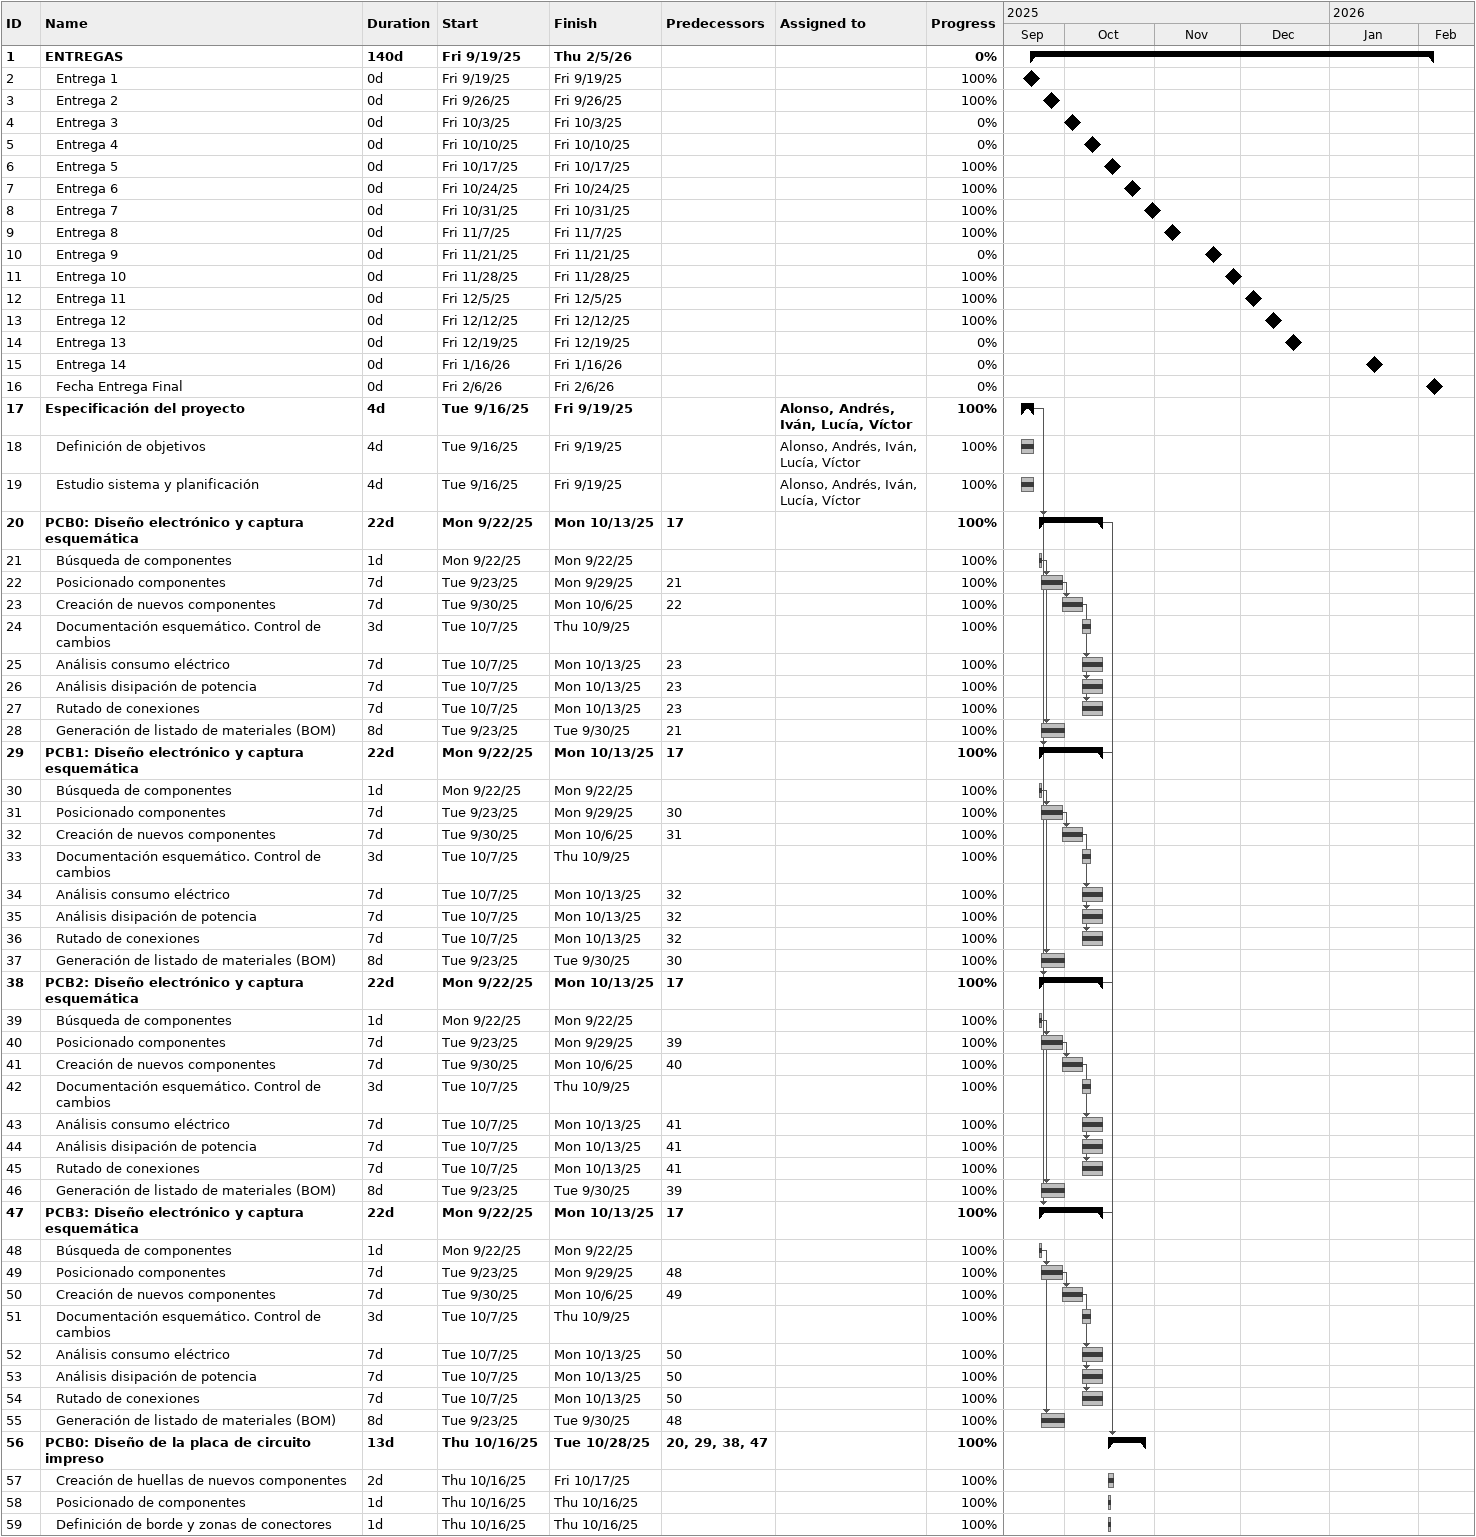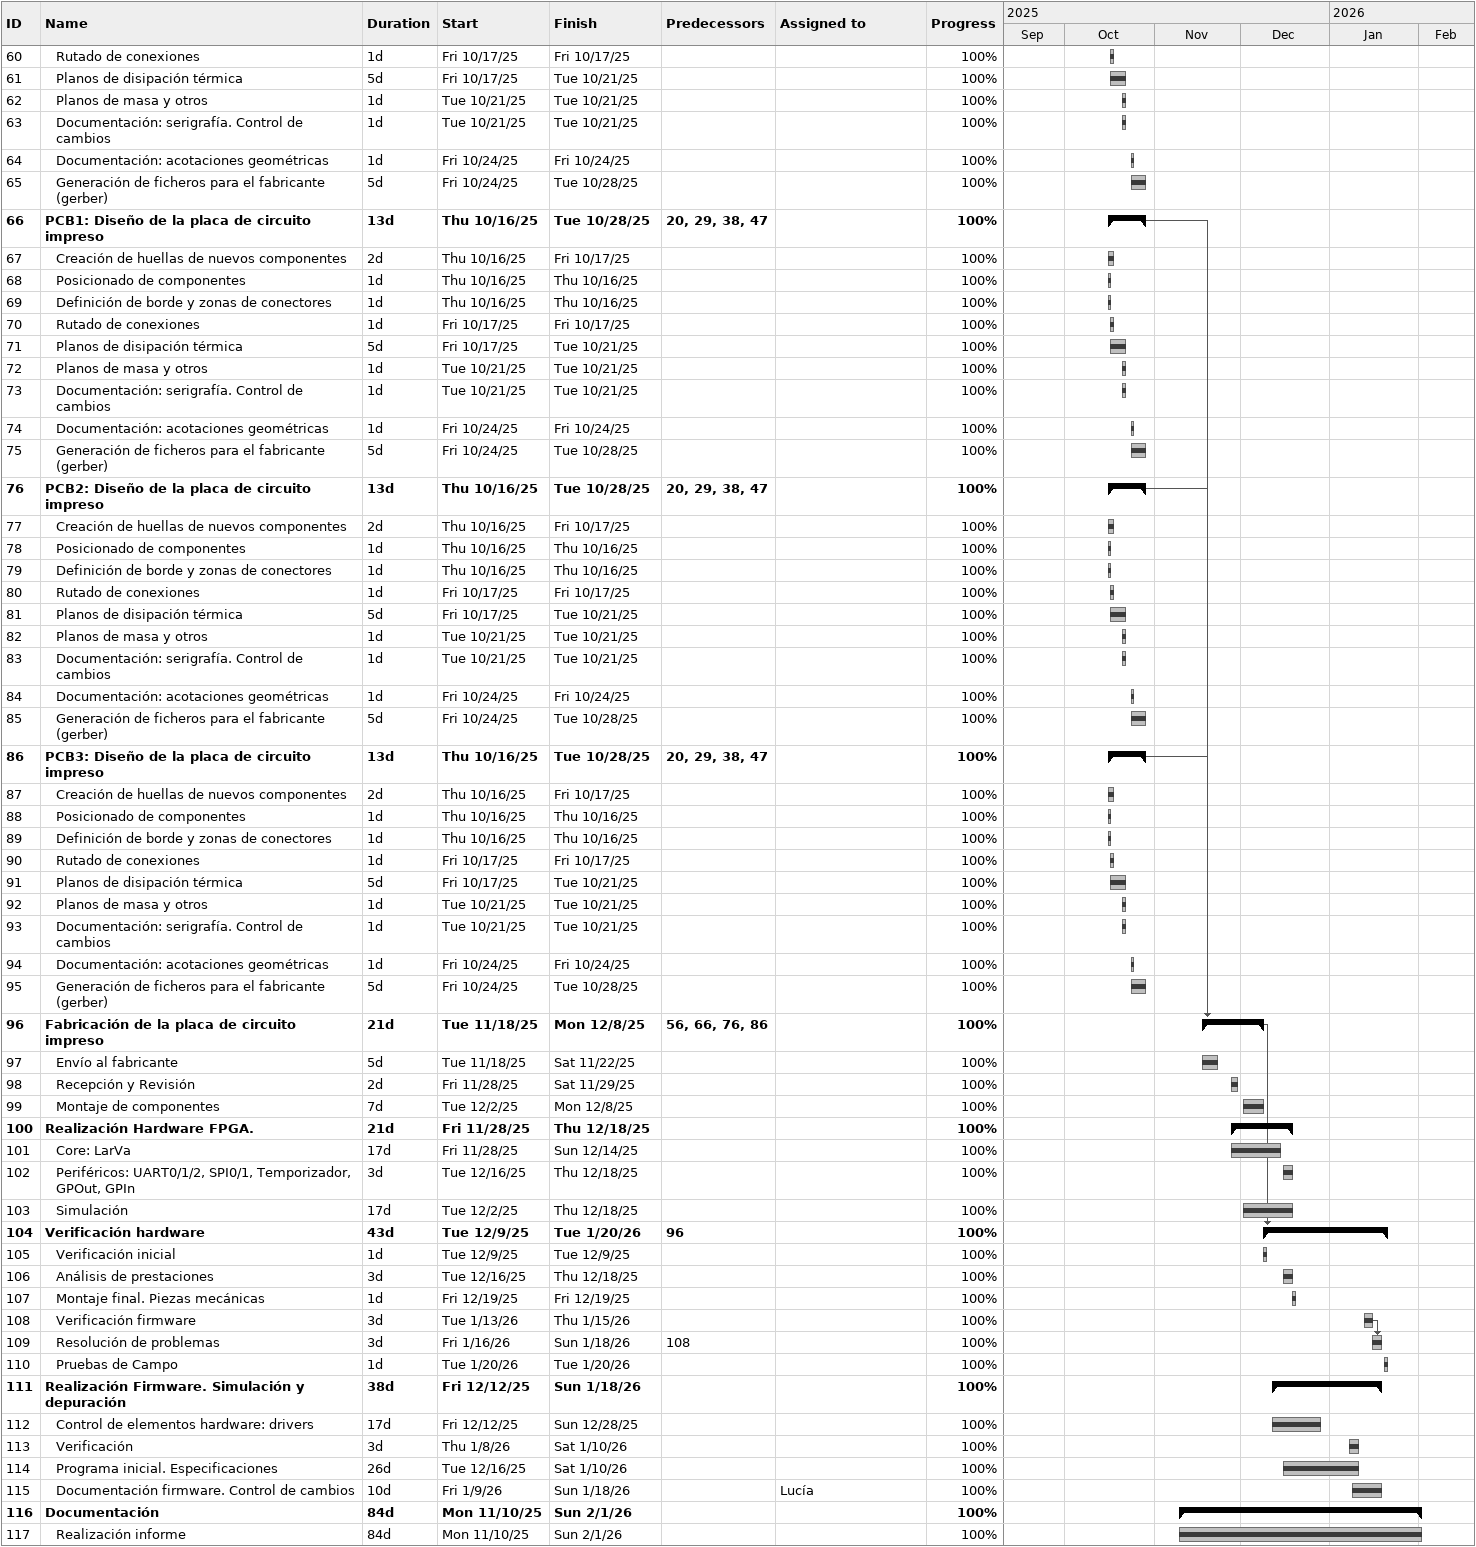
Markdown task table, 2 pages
| ID | Level | Task | Duration | Start | Finish | Predecessors | Resources | % complete |
|---|---|---|---|---|---|---|---|---|
| 1 | 1 | **ENTREGAS** | 140d | 2025-09-19 | 2026-02-05 |  |  | 0 |
| 2 | 2 | Entrega 1 | 0d | 2025-09-19 | 2025-09-19 |  |  | 100 |
| 3 | 2 | Entrega 2 | 0d | 2025-09-26 | 2025-09-26 |  |  | 100 |
| 4 | 2 | Entrega 3 | 0d | 2025-10-03 | 2025-10-03 |  |  | 0 |
| 5 | 2 | Entrega 4 | 0d | 2025-10-10 | 2025-10-10 |  |  | 0 |
| 6 | 2 | Entrega 5 | 0d | 2025-10-17 | 2025-10-17 |  |  | 100 |
| 7 | 2 | Entrega 6 | 0d | 2025-10-24 | 2025-10-24 |  |  | 100 |
| 8 | 2 | Entrega 7 | 0d | 2025-10-31 | 2025-10-31 |  |  | 100 |
| 9 | 2 | Entrega 8 | 0d | 2025-11-07 | 2025-11-07 |  |  | 100 |
| 10 | 2 | Entrega 9 | 0d | 2025-11-21 | 2025-11-21 |  |  | 0 |
| 11 | 2 | Entrega 10 | 0d | 2025-11-28 | 2025-11-28 |  |  | 100 |
| 12 | 2 | Entrega 11 | 0d | 2025-12-05 | 2025-12-05 |  |  | 100 |
| 13 | 2 | Entrega 12 | 0d | 2025-12-12 | 2025-12-12 |  |  | 100 |
| 14 | 2 | Entrega 13 | 0d | 2025-12-19 | 2025-12-19 |  |  | 0 |
| 15 | 2 | Entrega 14 | 0d | 2026-01-16 | 2026-01-16 |  |  | 0 |
| 16 | 2 | Fecha Entrega Final | 0d | 2026-02-06 | 2026-02-06 |  |  | 0 |
| 17 | 1 | **Especificación del proyecto** | 4d | 2025-09-16 | 2025-09-19 |  | Alonso, Andrés, Iván, Lucía, Víctor | 100 |
| 18 | 2 | Definición de objetivos | 4d | 2025-09-16 | 2025-09-19 |  | Alonso, Andrés, Iván, Lucía, Víctor | 100 |
| 19 | 2 | Estudio sistema y planificación | 4d | 2025-09-16 | 2025-09-19 |  | Alonso, Andrés, Iván, Lucía, Víctor | 100 |
| 20 | 1 | **PCB0: Diseño electrónico y captura esquemática** | 22d | 2025-09-22 | 2025-10-13 | 17 |  | 100 |
| 21 | 2 | Búsqueda de componentes | 1d | 2025-09-22 | 2025-09-22 |  |  | 100 |
| 22 | 2 | Posicionado componentes | 7d | 2025-09-23 | 2025-09-29 | 21 |  | 100 |
| 23 | 2 | Creación de nuevos componentes | 7d | 2025-09-30 | 2025-10-06 | 22 |  | 100 |
| 24 | 2 | Documentación esquemático. Control de cambios | 3d | 2025-10-07 | 2025-10-09 |  |  | 100 |
| 25 | 2 | Análisis consumo eléctrico | 7d | 2025-10-07 | 2025-10-13 | 23 |  | 100 |
| 26 | 2 | Análisis disipación de potencia | 7d | 2025-10-07 | 2025-10-13 | 23 |  | 100 |
| 27 | 2 | Rutado de conexiones | 7d | 2025-10-07 | 2025-10-13 | 23 |  | 100 |
| 28 | 2 | Generación de listado de materiales (BOM) | 8d | 2025-09-23 | 2025-09-30 | 21 |  | 100 |
| 29 | 1 | **PCB1: Diseño electrónico y captura esquemática** | 22d | 2025-09-22 | 2025-10-13 | 17 |  | 100 |
| 30 | 2 | Búsqueda de componentes | 1d | 2025-09-22 | 2025-09-22 |  |  | 100 |
| 31 | 2 | Posicionado componentes | 7d | 2025-09-23 | 2025-09-29 | 30 |  | 100 |
| 32 | 2 | Creación de nuevos componentes | 7d | 2025-09-30 | 2025-10-06 | 31 |  | 100 |
| 33 | 2 | Documentación esquemático. Control de cambios | 3d | 2025-10-07 | 2025-10-09 |  |  | 100 |
| 34 | 2 | Análisis consumo eléctrico | 7d | 2025-10-07 | 2025-10-13 | 32 |  | 100 |
| 35 | 2 | Análisis disipación de potencia | 7d | 2025-10-07 | 2025-10-13 | 32 |  | 100 |
| 36 | 2 | Rutado de conexiones | 7d | 2025-10-07 | 2025-10-13 | 32 |  | 100 |
| 37 | 2 | Generación de listado de materiales (BOM) | 8d | 2025-09-23 | 2025-09-30 | 30 |  | 100 |
| 38 | 1 | **PCB2: Diseño electrónico y captura esquemática** | 22d | 2025-09-22 | 2025-10-13 | 17 |  | 100 |
| 39 | 2 | Búsqueda de componentes | 1d | 2025-09-22 | 2025-09-22 |  |  | 100 |
| 40 | 2 | Posicionado componentes | 7d | 2025-09-23 | 2025-09-29 | 39 |  | 100 |
| 41 | 2 | Creación de nuevos componentes | 7d | 2025-09-30 | 2025-10-06 | 40 |  | 100 |
| 42 | 2 | Documentación esquemático. Control de cambios | 3d | 2025-10-07 | 2025-10-09 |  |  | 100 |
| 43 | 2 | Análisis consumo eléctrico | 7d | 2025-10-07 | 2025-10-13 | 41 |  | 100 |
| 44 | 2 | Análisis disipación de potencia | 7d | 2025-10-07 | 2025-10-13 | 41 |  | 100 |
| 45 | 2 | Rutado de conexiones | 7d | 2025-10-07 | 2025-10-13 | 41 |  | 100 |
| 46 | 2 | Generación de listado de materiales (BOM) | 8d | 2025-09-23 | 2025-09-30 | 39 |  | 100 |
| 47 | 1 | **PCB3: Diseño electrónico y captura esquemática** | 22d | 2025-09-22 | 2025-10-13 | 17 |  | 100 |
| 48 | 2 | Búsqueda de componentes | 1d | 2025-09-22 | 2025-09-22 |  |  | 100 |
| 49 | 2 | Posicionado componentes | 7d | 2025-09-23 | 2025-09-29 | 48 |  | 100 |
| 50 | 2 | Creación de nuevos componentes | 7d | 2025-09-30 | 2025-10-06 | 49 |  | 100 |
| 51 | 2 | Documentación esquemático. Control de cambios | 3d | 2025-10-07 | 2025-10-09 |  |  | 100 |
| 52 | 2 | Análisis consumo eléctrico | 7d | 2025-10-07 | 2025-10-13 | 50 |  | 100 |
| 53 | 2 | Análisis disipación de potencia | 7d | 2025-10-07 | 2025-10-13 | 50 |  | 100 |
| 54 | 2 | Rutado de conexiones | 7d | 2025-10-07 | 2025-10-13 | 50 |  | 100 |
| 55 | 2 | Generación de listado de materiales (BOM) | 8d | 2025-09-23 | 2025-09-30 | 48 |  | 100 |
| 56 | 1 | **PCB0: Diseño de la placa de circuito impreso** | 13d | 2025-10-16 | 2025-10-28 | 20, 29, 38, 47 |  | 100 |
| 57 | 2 | Creación de huellas de nuevos componentes | 2d | 2025-10-16 | 2025-10-17 |  |  | 100 |
| 58 | 2 | Posicionado de componentes | 1d | 2025-10-16 | 2025-10-16 |  |  | 100 |
| 59 | 2 | Definición de borde y zonas de conectores | 1d | 2025-10-16 | 2025-10-16 |  |  | 100 |
| 60 | 2 | Rutado de conexiones | 1d | 2025-10-17 | 2025-10-17 |  |  | 100 |
| 61 | 2 | Planos de disipación térmica | 5d | 2025-10-17 | 2025-10-21 |  |  | 100 |
| 62 | 2 | Planos de masa y otros | 1d | 2025-10-21 | 2025-10-21 |  |  | 100 |
| 63 | 2 | Documentación: serigrafía. Control de cambios | 1d | 2025-10-21 | 2025-10-21 |  |  | 100 |
| 64 | 2 | Documentación: acotaciones geométricas | 1d | 2025-10-24 | 2025-10-24 |  |  | 100 |
| 65 | 2 | Generación de ficheros para el fabricante (gerber) | 5d | 2025-10-24 | 2025-10-28 |  |  | 100 |
| 66 | 1 | **PCB1: Diseño de la placa de circuito impreso** | 13d | 2025-10-16 | 2025-10-28 | 20, 29, 38, 47 |  | 100 |
| 67 | 2 | Creación de huellas de nuevos componentes | 2d | 2025-10-16 | 2025-10-17 |  |  | 100 |
| 68 | 2 | Posicionado de componentes | 1d | 2025-10-16 | 2025-10-16 |  |  | 100 |
| 69 | 2 | Definición de borde y zonas de conectores | 1d | 2025-10-16 | 2025-10-16 |  |  | 100 |
| 70 | 2 | Rutado de conexiones | 1d | 2025-10-17 | 2025-10-17 |  |  | 100 |
| 71 | 2 | Planos de disipación térmica | 5d | 2025-10-17 | 2025-10-21 |  |  | 100 |
| 72 | 2 | Planos de masa y otros | 1d | 2025-10-21 | 2025-10-21 |  |  | 100 |
| 73 | 2 | Documentación: serigrafía. Control de cambios | 1d | 2025-10-21 | 2025-10-21 |  |  | 100 |
| 74 | 2 | Documentación: acotaciones geométricas | 1d | 2025-10-24 | 2025-10-24 |  |  | 100 |
| 75 | 2 | Generación de ficheros para el fabricante (gerber) | 5d | 2025-10-24 | 2025-10-28 |  |  | 100 |
| 76 | 1 | **PCB2: Diseño de la placa de circuito impreso** | 13d | 2025-10-16 | 2025-10-28 | 20, 29, 38, 47 |  | 100 |
| 77 | 2 | Creación de huellas de nuevos componentes | 2d | 2025-10-16 | 2025-10-17 |  |  | 100 |
| 78 | 2 | Posicionado de componentes | 1d | 2025-10-16 | 2025-10-16 |  |  | 100 |
| 79 | 2 | Definición de borde y zonas de conectores | 1d | 2025-10-16 | 2025-10-16 |  |  | 100 |
| 80 | 2 | Rutado de conexiones | 1d | 2025-10-17 | 2025-10-17 |  |  | 100 |
| 81 | 2 | Planos de disipación térmica | 5d | 2025-10-17 | 2025-10-21 |  |  | 100 |
| 82 | 2 | Planos de masa y otros | 1d | 2025-10-21 | 2025-10-21 |  |  | 100 |
| 83 | 2 | Documentación: serigrafía. Control de cambios | 1d | 2025-10-21 | 2025-10-21 |  |  | 100 |
| 84 | 2 | Documentación: acotaciones geométricas | 1d | 2025-10-24 | 2025-10-24 |  |  | 100 |
| 85 | 2 | Generación de ficheros para el fabricante (gerber) | 5d | 2025-10-24 | 2025-10-28 |  |  | 100 |
| 86 | 1 | **PCB3: Diseño de la placa de circuito impreso** | 13d | 2025-10-16 | 2025-10-28 | 20, 29, 38, 47 |  | 100 |
| 87 | 2 | Creación de huellas de nuevos componentes | 2d | 2025-10-16 | 2025-10-17 |  |  | 100 |
| 88 | 2 | Posicionado de componentes | 1d | 2025-10-16 | 2025-10-16 |  |  | 100 |
| 89 | 2 | Definición de borde y zonas de conectores | 1d | 2025-10-16 | 2025-10-16 |  |  | 100 |
| 90 | 2 | Rutado de conexiones | 1d | 2025-10-17 | 2025-10-17 |  |  | 100 |
| 91 | 2 | Planos de disipación térmica | 5d | 2025-10-17 | 2025-10-21 |  |  | 100 |
| 92 | 2 | Planos de masa y otros | 1d | 2025-10-21 | 2025-10-21 |  |  | 100 |
| 93 | 2 | Documentación: serigrafía. Control de cambios | 1d | 2025-10-21 | 2025-10-21 |  |  | 100 |
| 94 | 2 | Documentación: acotaciones geométricas | 1d | 2025-10-24 | 2025-10-24 |  |  | 100 |
| 95 | 2 | Generación de ficheros para el fabricante (gerber) | 5d | 2025-10-24 | 2025-10-28 |  |  | 100 |
| 96 | 1 | **Fabricación de la placa de circuito impreso** | 21d | 2025-11-18 | 2025-12-08 | 56, 66, 76, 86 |  | 100 |
| 97 | 2 | Envío al fabricante | 5d | 2025-11-18 | 2025-11-22 |  |  | 100 |
| 98 | 2 | Recepción y Revisión | 2d | 2025-11-28 | 2025-11-29 |  |  | 100 |
| 99 | 2 | Montaje de componentes | 7d | 2025-12-02 | 2025-12-08 |  |  | 100 |
| 100 | 1 | **Realización Hardware FPGA.** | 21d | 2025-11-28 | 2025-12-18 |  |  | 100 |
| 101 | 2 | Core: LarVa | 17d | 2025-11-28 | 2025-12-14 |  |  | 100 |
| 102 | 2 | Periféricos: UART0/1/2, SPI0/1, Temporizador, GPOut, GPIn | 3d | 2025-12-16 | 2025-12-18 |  |  | 100 |
| 103 | 2 | Simulación | 17d | 2025-12-02 | 2025-12-18 |  |  | 100 |
| 104 | 1 | **Verificación hardware** | 43d | 2025-12-09 | 2026-01-20 | 96 |  | 100 |
| 105 | 2 | Verificación inicial | 1d | 2025-12-09 | 2025-12-09 |  |  | 100 |
| 106 | 2 | Análisis de prestaciones | 3d | 2025-12-16 | 2025-12-18 |  |  | 100 |
| 107 | 2 | Montaje final. Piezas mecánicas | 1d | 2025-12-19 | 2025-12-19 |  |  | 100 |
| 108 | 2 | Verificación firmware | 3d | 2026-01-13 | 2026-01-15 |  |  | 100 |
| 109 | 2 | Resolución de problemas | 3d | 2026-01-16 | 2026-01-18 | 108 |  | 100 |
| 110 | 2 | Pruebas de Campo | 1d | 2026-01-20 | 2026-01-20 |  |  | 100 |
| 111 | 1 | **Realización Firmware. Simulación y depuración** | 38d | 2025-12-12 | 2026-01-18 |  |  | 100 |
| 112 | 2 | Control de elementos hardware: drivers | 17d | 2025-12-12 | 2025-12-28 |  |  | 100 |
| 113 | 2 | Verificación | 3d | 2026-01-08 | 2026-01-10 |  |  | 100 |
| 114 | 2 | Programa inicial. Especificaciones | 26d | 2025-12-16 | 2026-01-10 |  |  | 100 |
| 115 | 2 | Documentación firmware. Control de cambios | 10d | 2026-01-09 | 2026-01-18 |  | Lucía | 100 |
| 116 | 1 | **Documentación** | 84d | 2025-11-10 | 2026-02-01 |  |  | 100 |
| 117 | 2 | Realización informe | 84d | 2025-11-10 | 2026-02-01 |  |  | 100 |
